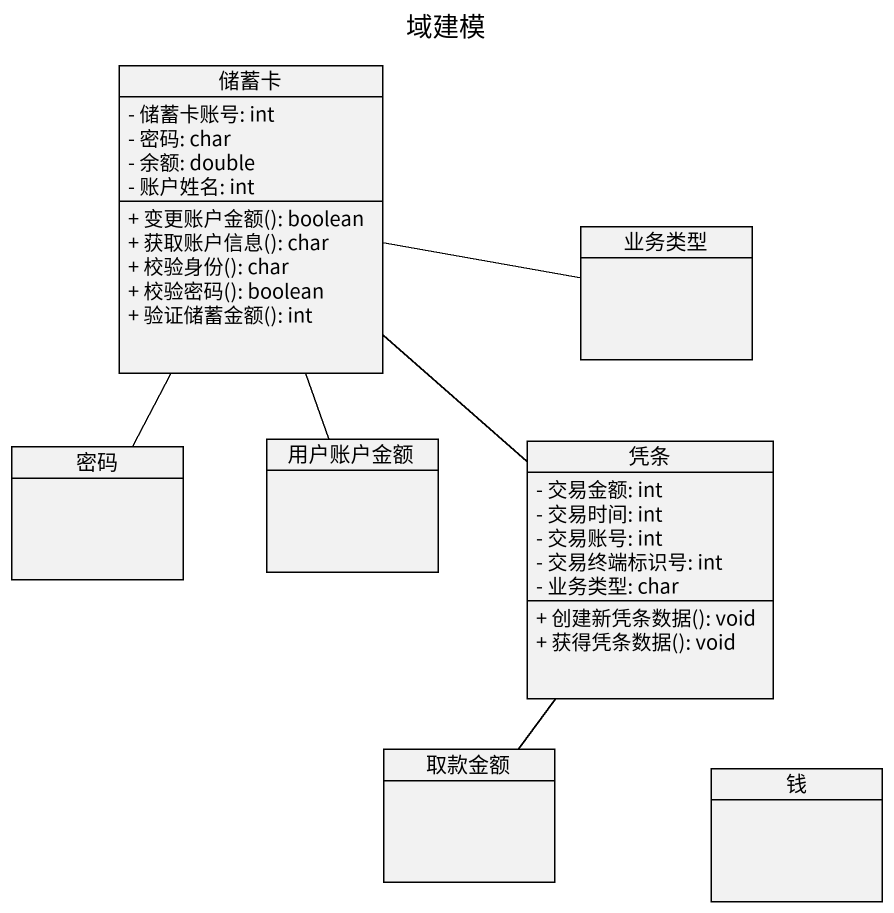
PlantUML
@startuml
title 域建模
hide circle
hide empty members
skinparam classAttributeIconSize 0
class 储蓄卡 {
  - 储蓄卡账号: int
  - 密码: char
  - 余额: double
  - 账户姓名: int
  + 变更账户金额(): boolean
  + 获取账户信息(): char
  + 校验身份(): char
  + 校验密码(): boolean
  + 验证储蓄金额(): int
}
class 业务类型
class 密码
class 用户账户金额
class 凭条 {
  - 交易金额: int
  - 交易时间: int
  - 交易账号: int
  - 交易终端标识号: int
  - 业务类型: char
  + 创建新凭条数据(): void
  + 获得凭条数据(): void
}
class 取款金额
class 钱
储蓄卡 -right- 业务类型
储蓄卡 -- 密码
储蓄卡 -- 用户账户金额
储蓄卡 -- 凭条
凭条 -- 取款金额
@enduml
